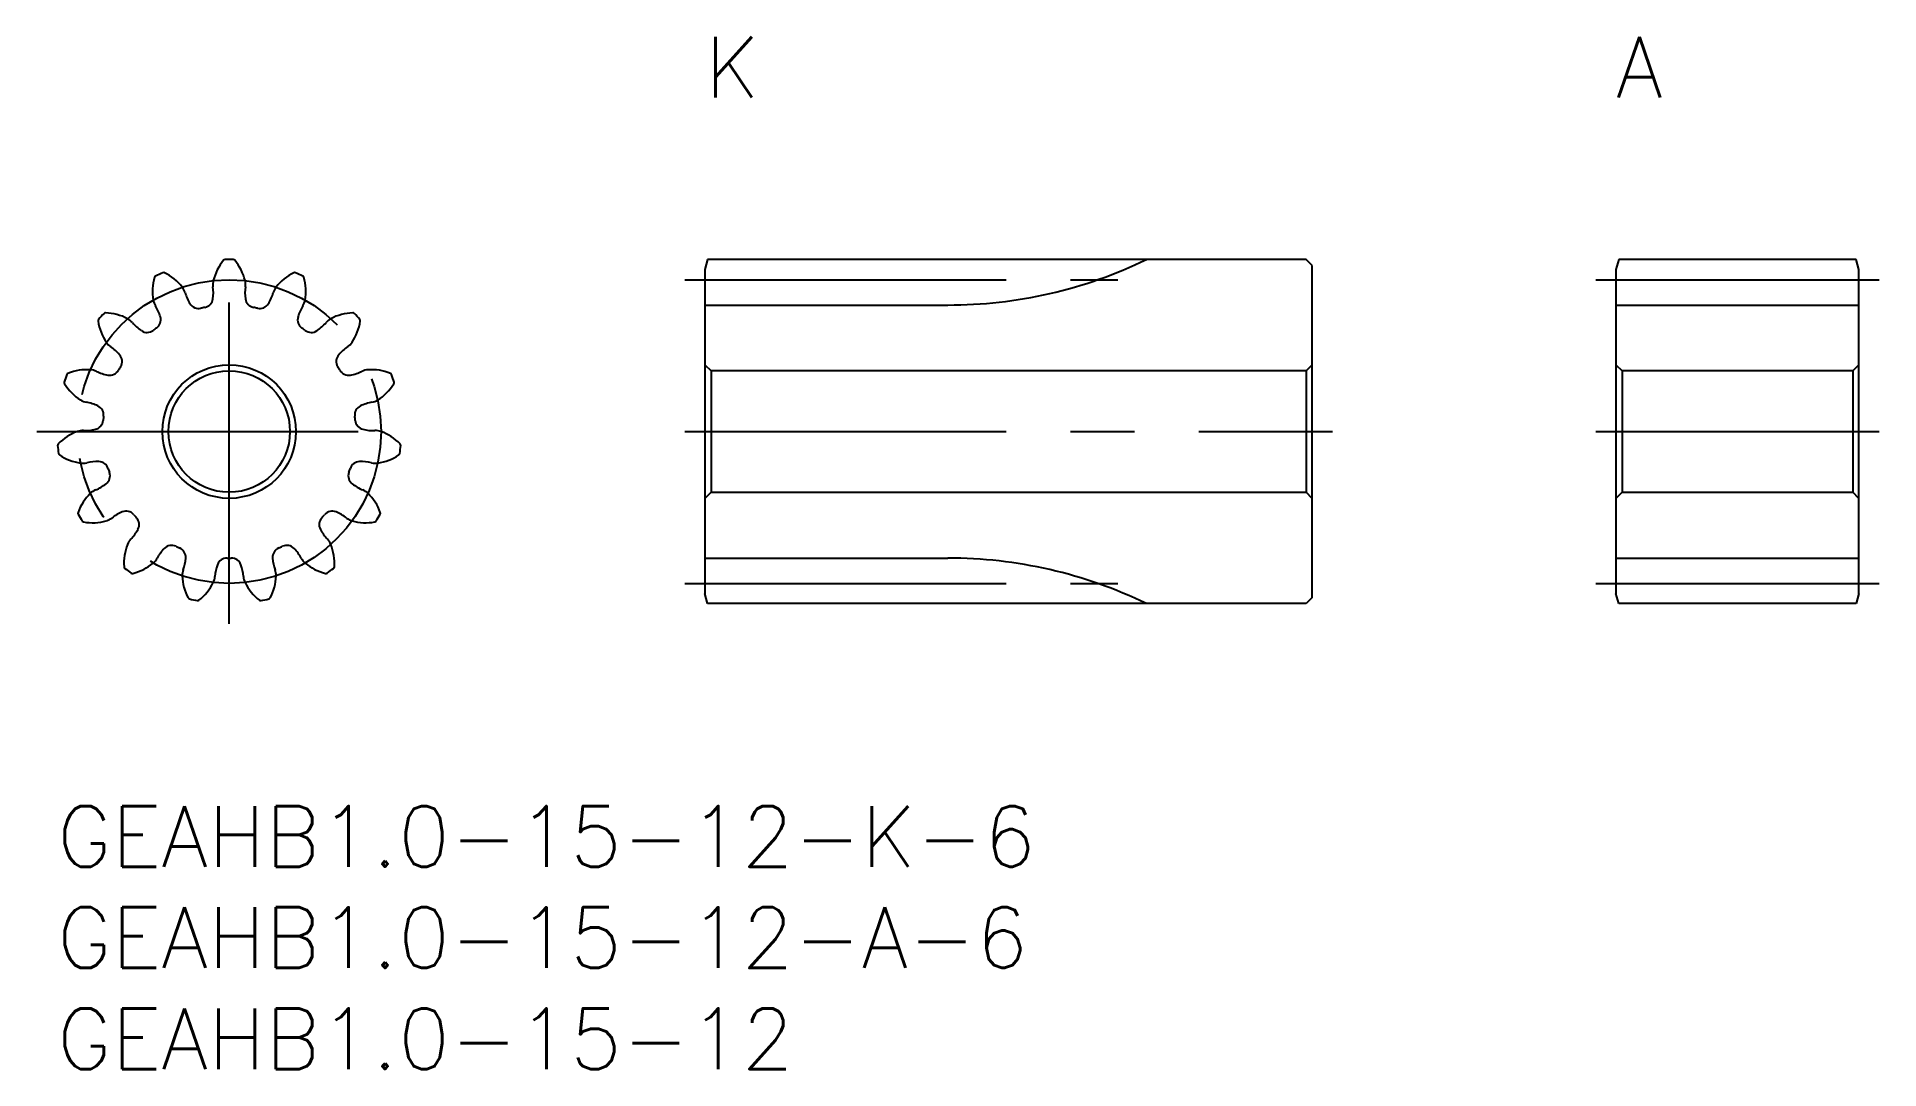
# Model space of a CAD drawing. Extents: x -1 to 90, y -13 to 38.
import ezdxf

# ---------------------------------------------------------------- set-up
doc = ezdxf.new("R2010")
doc.units = 0
doc.header["$LTSCALE"] = 0.5
doc.linetypes.add('CENTER', pattern=[50.8, 31.75, -6.35, 6.35, -6.35])
for name, color, linetype in [('MSM_CENTER', 1, 'CENTER'), ('MSM_CONTINUOUS', 7, 'CONTINUOUS'), ('MSM_PART_NUMBER', 7, 'CONTINUOUS')]:
    doc.layers.add(name, color=color, linetype=linetype)
doc.styles.get("Standard").update_dxf_attribs({"font": 'txt.shx', "height": 1, "bigfont": 'bigfont.shx'})

# ---------------------------------------------------------------- blocks, each defined once
blk = doc.blocks.new('*U3')
at = {"layer": 'MSM_PART_NUMBER'}
blk.add_text('GEAHB1.0-15-12-A-6', height=3, dxfattribs=at).set_placement((0, -8))
blk = doc.blocks.new('*U4')
at = {"layer": 'MSM_PART_NUMBER'}
blk.add_text('GEAHB1.0-15-12-K-6', height=3, dxfattribs=at).set_placement((0, -3))
blk = doc.blocks.new('*U5')
at = {"layer": 'MSM_PART_NUMBER'}
blk.add_text('K', height=3, dxfattribs=at).set_placement((32, 35))
blk = doc.blocks.new('*U6')
at = {"layer": 'MSM_PART_NUMBER'}
blk.add_text('A', height=3, dxfattribs=at).set_placement((77, 35))
blk = doc.blocks.new('*U7')
at = {"layer": 'MSM_PART_NUMBER'}
blk.add_text('GEAHB1.0-15-12', height=3, dxfattribs=at).set_placement((0, -13))

msp = doc.modelspace()

# ---------------------------------------------------------------- linework, layer by layer
at = {"layer": 'MSM_CENTER'}
for p, q in [((8.5, 9), (8.5, 28)), ((31, 26), (52.395, 26)), ((76, 26), (90, 26)), ((-1, 18.5), (18, 18.5)), ((31, 18.5), (63, 18.5)), ((76, 18.5), (90, 18.5)), ((31, 11), (52.395, 11)), ((76, 11), (90, 11))]:
    msp.add_line(p, q, dxfattribs=at)
msp.add_circle((8.5, 18.5), 7.5, dxfattribs=at)
at = {"layer": 'MSM_CONTINUOUS'}
for p, q in [((32.134, 27), (32, 26.5)), ((32, 26.5), (32, 10.5)), ((61.7, 27), (32.134, 27)), ((62, 26.7), (61.7, 27)), ((62, 10.3), (62, 26.7)), ((77.134, 27), (77, 26.5)), ((77, 26.5), (77, 10.5)), ((88.866, 27), (77.134, 27)), ((89, 26.5), (88.866, 27)), ((89, 10.5), (89, 26.5)), ((32, 24.75), (44, 24.75)), ((77, 24.75), (89, 24.75)), ((32, 21.8), (32.3, 21.5)), ((32.3, 21.5), (32.3, 15.5)), ((61.7, 21.5), (32.3, 21.5)), ((61.7, 21.5), (62, 21.8)), ((61.7, 21.5), (61.7, 15.5)), ((77, 21.8), (77.3, 21.5)), ((77.3, 21.5), (77.3, 15.5)), ((88.7, 21.5), (77.3, 21.5)), ((88.7, 21.5), (89, 21.8)), ((88.7, 21.5), (88.7, 15.5)), ((32.3, 15.5), (32, 15.2)), ((32.3, 15.5), (61.7, 15.5)), ((62, 15.2), (61.7, 15.5)), ((77.3, 15.5), (77, 15.2)), ((77.3, 15.5), (88.7, 15.5)), ((89, 15.2), (88.7, 15.5)), ((32, 12.25), (44, 12.25)), ((77, 12.25), (89, 12.25)), ((32.134, 10), (32, 10.5)), ((62, 10.3), (61.7, 10)), ((77.134, 10), (77, 10.5)), ((89, 10.5), (88.866, 10)), ((61.7, 10), (32.134, 10)), ((88.866, 10), (77.134, 10))]:
    msp.add_line(p, q, dxfattribs=at)
for radius in [3.3, 3]:
    msp.add_circle((8.5, 18.5), radius, dxfattribs=at)
for centre, radius, start, end in [((10.142, 25.354), 2.5, 139.97151, 166), ((8.304, 26.898), 0.1, 91.33677, 139.97152), ((8.5, 18.5), 8.5, 88.66323, 91.33677), ((8.696, 26.898), 0.1, 40.02849, 88.66324), ((6.858, 25.354), 2.5, 14, 40.02849), ((44, 47.25), 22.5, 270, 295.84193), ((7.212, 25.429), 2.5, 163.97151, 190), ((4.905, 26.092), 0.1, 115.33677, 163.97152), ((8.5, 18.5), 8.5, 112.66323, 115.33677), ((5.263, 26.251), 0.1, 64.02849, 112.66323), ((4.212, 24.094), 2.5, 38, 64.02849), ((5.546, 25.135), 0.808, 16.46027, 38), ((8.5, 25.763), 0.808, 166, 187.53973), ((5.411, 25.357), 2.308, 352.59139, 7.47012), ((11.589, 25.357), 2.308, 172.52988, 187.40861), ((8.5, 25.763), 0.808, 352.46027, 14), ((11.454, 25.135), 0.808, 142, 163.53973), ((12.788, 24.094), 2.5, 115.97151, 142), ((11.737, 26.251), 0.1, 67.33677, 115.97152), ((8.5, 18.5), 8.5, 64.66323, 67.33677), ((12.095, 26.092), 0.1, 16.02849, 64.66323), ((9.788, 25.429), 2.5, 350, 16.02849), ((5.546, 25.135), 0.808, 190, 211.53973), ((2.889, 23.508), 2.308, 16.59139, 31.47012), ((8.533, 26.021), 2.308, 196.52988, 211.40861), ((6.99, 25.079), 0.5, 211.40861, 282.9263), ((8.5, 18.5), 6.25, 101.0737, 102.9263), ((7.204, 25.124), 0.5, 281.0737, 352.59139), ((9.796, 25.124), 0.5, 187.40861, 258.9263), ((8.5, 18.5), 6.25, 77.0737, 78.9263), ((10.01, 25.079), 0.5, 257.07371, 328.59139), ((8.467, 26.021), 2.308, 328.59139, 343.47012), ((14.111, 23.508), 2.308, 148.52988, 163.40861), ((11.454, 25.135), 0.808, 328.46027, 350), ((2.128, 23.974), 0.1, 139.33677, 187.97152), ((4.505, 24.306), 2.5, 187.97151, 214), ((8.5, 18.5), 8.5, 136.66323, 139.33677), ((2.39, 24.265), 0.1, 88.02849, 136.66323), ((2.308, 21.866), 2.5, 62, 88.02849), ((3.102, 23.36), 0.808, 40.46027, 62), ((5.471, 25.384), 2.308, 220.52988, 235.40861), ((4.621, 24.024), 0.5, 305.07371, 16.59139), ((12.379, 24.024), 0.5, 163.40861, 234.9263), ((11.529, 25.384), 2.308, 304.59139, 319.47012), ((13.898, 23.36), 0.808, 118, 139.53973), ((14.692, 21.866), 2.5, 91.97151, 118), ((12.495, 24.306), 2.5, 326, 352.02849), ((14.61, 24.265), 0.1, 43.33677, 91.97152), ((8.5, 18.5), 8.5, 40.66323, 43.33677), ((14.872, 23.974), 0.1, 352.02849, 40.66323), ((3.102, 23.36), 0.808, 214, 235.53973), ((4.445, 23.896), 0.5, 235.40861, 306.9263), ((8.5, 18.5), 6.25, 125.0737, 126.9263), ((8.5, 18.5), 6.25, 53.0737, 54.9263), ((12.555, 23.896), 0.5, 233.07371, 304.59139), ((13.898, 23.36), 0.808, 304.46027, 326), ((1.337, 20.793), 2.308, 40.59139, 55.47012), ((2.71, 21.969), 0.5, 329.07371, 40.59139), ((14.29, 21.969), 0.5, 139.40861, 210.9263), ((15.663, 20.793), 2.308, 124.52988, 139.40861), ((0.453, 20.909), 0.1, 163.33677, 211.97152), ((8.5, 18.5), 8.5, 160.66323, 163.33677), ((0.574, 21.281), 0.1, 112.02849, 160.66323), ((1.474, 19.057), 2.5, 86, 112.02849), ((1.592, 20.745), 0.808, 64.46027, 86), ((2.933, 23.557), 2.308, 244.52988, 259.40861), ((2.601, 21.78), 0.5, 259.40861, 330.9263), ((8.5, 18.5), 6.25, 149.0737, 150.9263), ((8.5, 18.5), 6.25, 29.0737, 30.9263), ((14.399, 21.78), 0.5, 209.07371, 280.59139), ((14.067, 23.557), 2.308, 280.59139, 295.47012), ((15.408, 20.745), 0.808, 94, 115.53973), ((15.526, 19.057), 2.5, 67.97151, 94), ((16.426, 21.281), 0.1, 19.33677, 67.97152), ((8.5, 18.5), 8.5, 16.66323, 19.33677), ((16.547, 20.909), 0.1, 328.02849, 16.66323), ((2.489, 22.179), 2.5, 211.97151, 238), ((1.592, 20.745), 0.808, 238, 259.53973), ((15.408, 20.745), 0.808, 280.46027, 302), ((14.511, 22.179), 2.5, 302, 328.02849), ((1.024, 17.681), 2.308, 64.59139, 79.47012), ((1.799, 19.314), 0.5, 353.07371, 64.59139), ((8.5, 18.5), 6.25, 173.0737, 174.9263), ((15.201, 19.314), 0.5, 115.40861, 186.92631), ((8.5, 18.5), 6.25, 5.0737, 6.9263), ((15.976, 17.681), 2.308, 100.52988, 115.40861), ((1.855, 16.151), 2.5, 110, 136.02849), ((1.276, 17.741), 0.808, 88.46027, 110), ((1.357, 20.855), 2.308, 268.52988, 283.40861), ((1.776, 19.097), 0.5, 283.40861, 354.9263), ((15.224, 19.097), 0.5, 185.07371, 256.59139), ((15.643, 20.855), 2.308, 256.59139, 271.47012), ((15.724, 17.741), 0.808, 70, 91.53973), ((15.145, 16.151), 2.5, 43.97151, 70), ((0.128, 17.817), 0.1, 136.02849, 184.66323), ((8.5, 18.5), 8.5, 184.66323, 187.33677), ((0.169, 17.427), 0.1, 187.33677, 235.97152), ((1.512, 19.416), 2.5, 235.97151, 262), ((15.488, 19.416), 2.5, 278, 304.02849), ((16.831, 17.427), 0.1, 304.02849, 352.66323), ((8.5, 18.5), 8.5, 352.66323, 355.33677), ((16.872, 17.817), 0.1, 355.33677, 43.97152), ((1.276, 17.741), 0.808, 262, 283.53973), ((2.003, 14.711), 2.308, 88.59139, 103.47012), ((2.047, 16.518), 0.5, 17.07371, 88.59139), ((2.115, 16.311), 0.5, 307.40861, 18.9263), ((8.5, 18.5), 6.25, 197.0737, 198.9263), ((14.885, 16.311), 0.5, 161.07371, 232.59139), ((8.5, 18.5), 6.25, 341.0737, 342.9263), ((14.953, 16.518), 0.5, 91.40861, 162.92631), ((14.997, 14.711), 2.308, 76.52988, 91.40861), ((15.724, 17.741), 0.808, 256.46027, 278), ((2.21, 14.868), 0.808, 112.46027, 134), ((1.017, 17.747), 2.308, 292.52988, 307.40861), ((15.983, 17.747), 2.308, 232.59139, 247.47012), ((14.79, 14.868), 0.808, 46, 67.53973), ((3.385, 13.651), 2.5, 134, 160.02849), ((3.411, 14.065), 0.5, 41.07371, 112.59139), ((13.589, 14.065), 0.5, 67.40861, 138.92631), ((13.615, 13.651), 2.5, 19.97151, 46), ((1.129, 14.471), 0.1, 160.02849, 208.66323), ((8.5, 18.5), 8.5, 208.66323, 211.33677), ((1.325, 14.131), 0.1, 211.33677, 259.97152), ((1.743, 16.495), 2.5, 259.97151, 286), ((2.21, 14.868), 0.808, 286, 307.53973), ((4.106, 12.396), 2.308, 112.59139, 127.47012), ((1.97, 14.768), 2.308, 316.52988, 331.40861), ((8.5, 18.5), 6.25, 221.0737, 222.9263), ((3.557, 13.903), 0.5, 331.40861, 42.9263), ((13.443, 13.903), 0.5, 137.07371, 208.59139), ((15.03, 14.768), 2.308, 208.59139, 223.47012), ((8.5, 18.5), 6.25, 317.0737, 318.9263), ((12.894, 12.396), 2.308, 52.52988, 67.40861), ((14.79, 14.868), 0.808, 232.46027, 254), ((15.257, 16.495), 2.5, 254, 280.02849), ((15.675, 14.131), 0.1, 280.02849, 328.66323), ((8.5, 18.5), 8.5, 328.66323, 331.33677), ((15.871, 14.471), 0.1, 331.33677, 19.97152), ((5.799, 11.99), 2.5, 158, 184.02849), ((4.231, 12.624), 0.808, 136.46027, 158), ((5.655, 12.379), 0.5, 65.07371, 136.59139), ((8.5, 18.5), 6.25, 245.0737, 246.9263), ((5.855, 12.29), 0.5, 355.40861, 66.92631), ((11.145, 12.29), 0.5, 113.07371, 184.59139), ((8.5, 18.5), 6.25, 293.0737, 294.9263), ((11.345, 12.379), 0.5, 43.40861, 114.9263), ((12.769, 12.624), 0.808, 22, 43.53973), ((11.201, 11.99), 2.5, 355.97151, 22), ((3.143, 13.92), 2.5, 283.97151, 310), ((4.231, 12.624), 0.808, 310, 331.53973), ((6.968, 11.137), 2.308, 136.59139, 151.47012), ((4.053, 12.435), 2.308, 340.52988, 355.40861), ((10.096, 11.15), 2.308, 160.59139, 175.47012), ((8.391, 11.751), 0.5, 89.07371, 160.59139), ((8.5, 18.5), 6.25, 269.0737, 270.9263), ((8.609, 11.751), 0.5, 19.40861, 90.92631), ((6.904, 11.15), 2.308, 4.52988, 19.40861), ((12.947, 12.435), 2.308, 184.59139, 199.47012), ((10.032, 11.137), 2.308, 28.52988, 43.40861), ((12.769, 12.624), 0.808, 208.46027, 230), ((13.857, 13.92), 2.5, 230, 256.02849), ((44, -10.25), 22.5, 64.15807, 90), ((3.405, 11.821), 0.1, 184.02849, 232.66323), ((8.5, 18.5), 8.5, 232.66323, 235.33677), ((3.722, 11.591), 0.1, 235.33677, 283.97152), ((6.99, 11.395), 0.808, 160.46027, 182), ((8.681, 11.454), 2.5, 182, 208.02849), ((5.469, 12.137), 2.5, 307.97151, 334), ((6.99, 11.395), 0.808, 334, 355.53973), ((10.01, 11.395), 0.808, 184.46027, 206), ((11.531, 12.137), 2.5, 206, 232.02849), ((8.319, 11.454), 2.5, 331.97151, 358), ((10.01, 11.395), 0.808, 358, 19.53973), ((13.278, 11.591), 0.1, 256.02849, 304.66323), ((8.5, 18.5), 8.5, 304.66323, 307.33677), ((13.595, 11.821), 0.1, 307.33677, 355.97152), ((6.562, 10.327), 0.1, 208.02849, 256.66323), ((8.5, 18.5), 8.5, 256.66323, 259.33677), ((6.946, 10.245), 0.1, 259.33677, 307.97152), ((10.054, 10.245), 0.1, 232.02849, 280.66323), ((8.5, 18.5), 8.5, 280.66323, 283.33677), ((10.438, 10.327), 0.1, 283.33677, 331.97152)]:
    msp.add_arc(centre, radius, start, end, dxfattribs=at)

# ---------------------------------------------------------------- block references
for name in ['*U5', '*U6', '*U4', '*U3', '*U7']:
    msp.add_blockref(name, (0, 0), dxfattribs=at)

doc.saveas('drawing.dxf')
